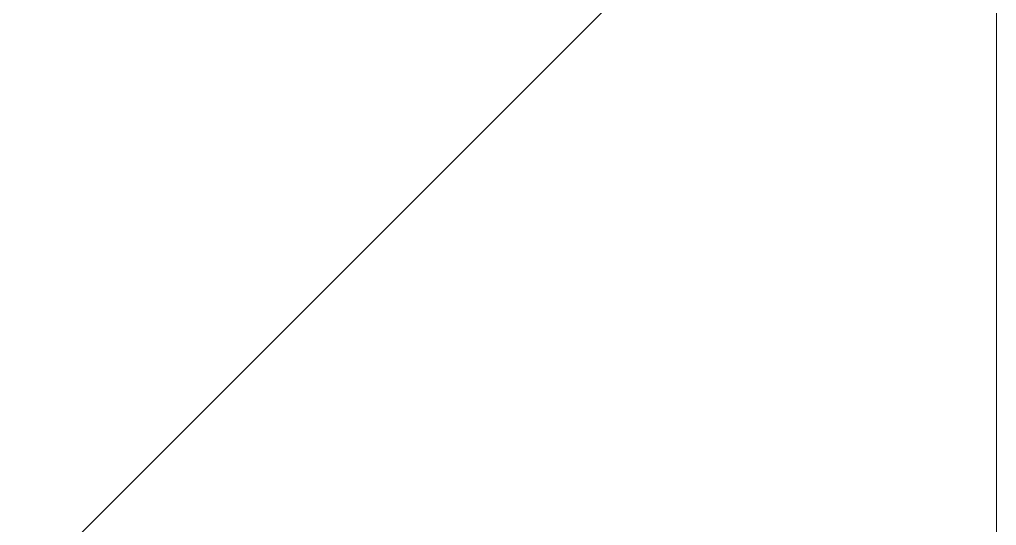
# Model space of a CAD drawing. Header units: millimetres. Extents: x -3846 to -1931, y -1557 to 231.
# Drawn here: x -2637.95 to -2619.57, y -305.14 to -295.62 of the extents above; entities that cross this region are included whole.
import ezdxf

# ---------------------------------------------------------------- set-up
doc = ezdxf.new("R2010")
doc.units = ezdxf.units.MM
doc.layers.add('A-DETL-GENF-OTLN', color=92, linetype='Continuous', lineweight=20)
doc.layers.add('A-FLOR-____-PATT', color=8, linetype='Continuous', lineweight=50)

# ---------------------------------------------------------------- blocks, each defined once
blk = doc.blocks.new('696П-24-АНО-АР 15-07 _2__отсоединено_rvt3_rvt-1-Организация  диф_шва и подпорной стенки лестницы входной группы в осях 5-7_ А _-Б')
at = {"layer": 'A-FLOR-____-PATT', "lineweight": 9}
h = blk.add_hatch(dxfattribs=at)
h.set_pattern_fill('FP_1', style=0, pattern_type=2)
h.set_pattern_definition([(45, (-3199.888, 10356.94), (-22.45064, 22.45064), []), (45, (-3177.437, 10356.94), (-22.45064, 22.45064), [39.687, -7.937, 0.33528, -7.602])])
h.paths.add_polyline_path([(-3039.355, -306.533), (-2619.568, -306.533), (-2619.568, -10), (-3039.355, -10)])
blk = doc.blocks.new('ADSK_ЭУ_Узел_Линии разрыва - Линейный обрыв-1920480-Организация  диф_шва и подпорной стенки лестницы входной группы в осях 5-7_ А _-Б')
at = {"layer": 'A-DETL-GENF-OTLN'}
blk.add_line((-2619.568, 23.467), (-2619.568, -706.533), dxfattribs=at)

msp = doc.modelspace()

# ---------------------------------------------------------------- block references
at = {"lineweight": 5}
msp.add_blockref('696П-24-АНО-АР 15-07 _2__отсоединено_rvt3_rvt-1-Организация  диф_шва и подпорной стенки лестницы входной группы в осях 5-7_ А _-Б', (0, 0), dxfattribs=at)
at = {"layer": 'A-DETL-GENF-OTLN'}
msp.add_blockref('ADSK_ЭУ_Узел_Линии разрыва - Линейный обрыв-1920480-Организация  диф_шва и подпорной стенки лестницы входной группы в осях 5-7_ А _-Б', (0, 0), dxfattribs=at)

doc.saveas('drawing.dxf')
